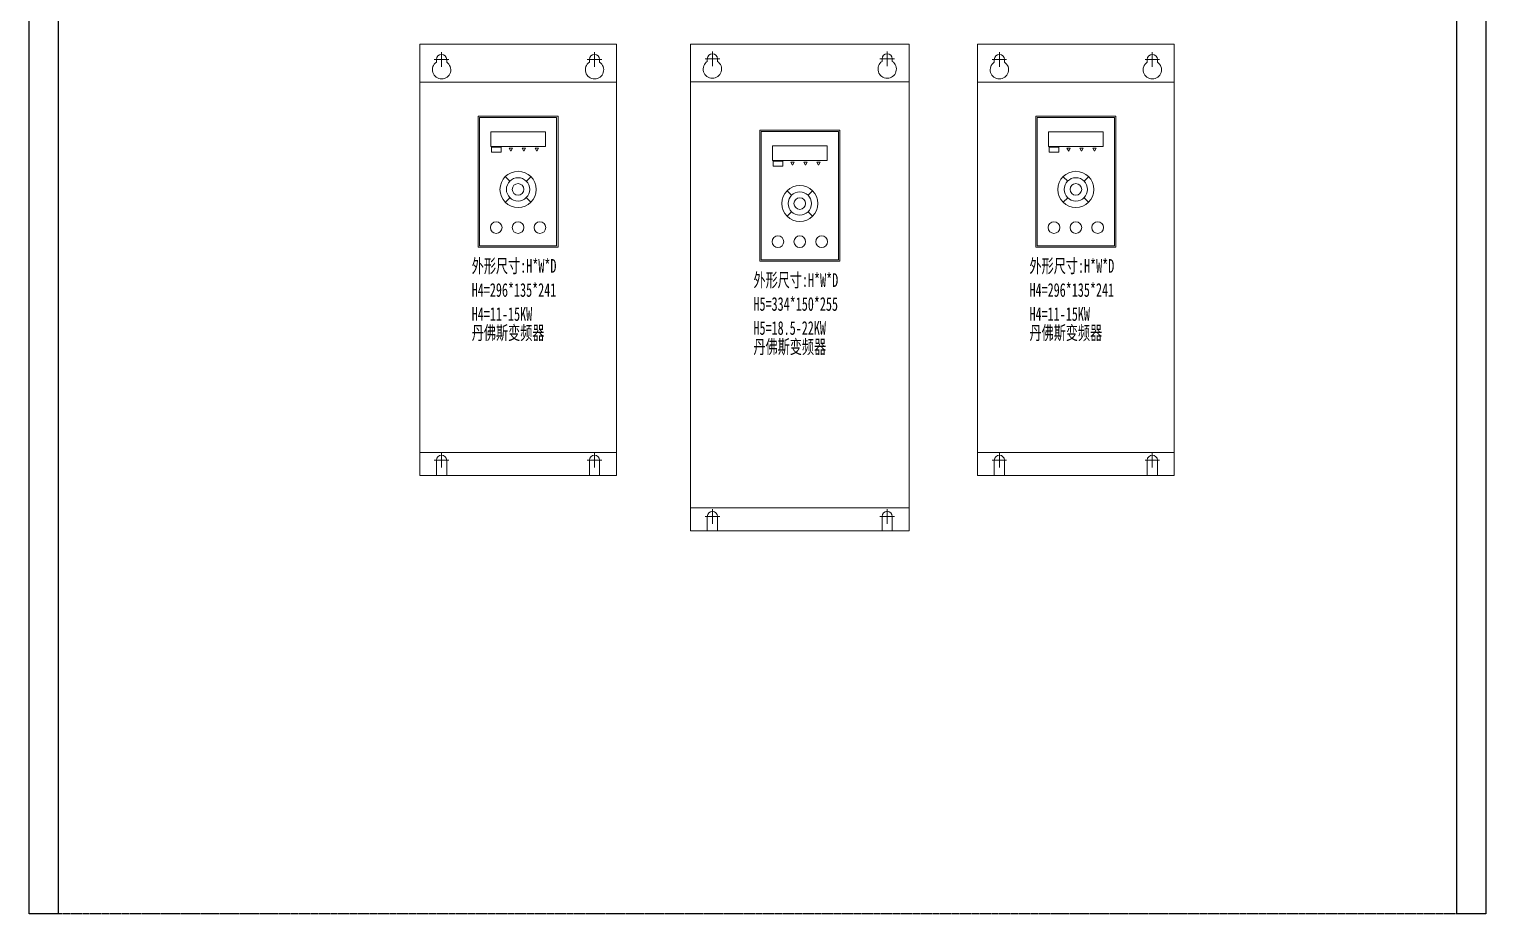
# Model space of a CAD drawing. Extents: x 389647 to 390647, y 333854 to 336054.
# Drawn here: x 389647 to 390647, y 333854 to 334461 of the extents above; entities that cross this region are included whole.
import ezdxf

# ---------------------------------------------------------------- set-up
doc = ezdxf.new("R2010")
doc.units = 0
doc.header["$MEASUREMENT"] = 0
doc.linetypes.add('DASHED', pattern=[0.75, 0.5, -0.25])
doc.layers.add('布置图', color=30, linetype='Continuous')
doc.layers.add('细线', color=7, linetype='Continuous', lineweight=0)
doc.layers.add('细线 @ 1', color=7, linetype='Continuous', lineweight=0)
doc.styles.add('仿宋', font='simfang.ttf', dxfattribs={"width": 0.6})

# ---------------------------------------------------------------- blocks, each defined once
blk = doc.blocks.new('Manufacturer光辉PartName变频器Series22KWShellFrameLimitingCurrentRemarkPartTypeMinCurrent0MaxCurrent0PolesMinPower18MaxPower22LibType2DelFlgfalseUpdateDate')
at = {"layer": '细线', "color": 1, "transparency": 33554687}
for p, q in [((-60, 162), (-60, 152)), ((60, 162), (60, 152)), ((-65, 157), (-55, 157)), ((65, 157), (55, 157)), ((-65, -157), (-55, -157)), ((-60, -152), (-60, -162)), ((65, -157), (55, -157)), ((60, -152), (60, -162))]:
    blk.add_line(p, q, dxfattribs=at)
at = {"layer": '细线', "color": 0, "transparency": 33554687}
for p, q in [((-63.5, 157), (-63.5, 155.2)), ((-56.5, 157), (-56.5, 155.2)), ((56.5, 157), (56.5, 155.2)), ((63.5, 157), (63.5, 155.2)), ((-8.7, 66.5), (-5.6, 63.4)), ((5.7, 63.4), (8.8, 66.5)), ((-5.6, 52.1), (-8.7, 49)), ((5.7, 52.1), (8.8, 49))]:
    blk.add_line(p, q, dxfattribs=at)
for points in [[(-75, -167), (75, -167), (75, 167), (-75, 167)], [(-75, 141.1), (75, 141.1), (75, -151.2), (-75, -151.2)], [(-27.5, 18.1), (27.5, 18.1), (27.5, 108.1), (-27.5, 108.1)], [(-26.5, 19.1), (26.5, 19.1), (26.5, 107.1), (-26.5, 107.1)], [(-18.7, 97.2), (18.8, 97.2), (18.8, 87.3), (-18.7, 87.3)], [(-18.2, 86.8), (-11.6, 86.8), (-11.6, 83.3), (-18.2, 83.3)], [(-6.1, 86), (-4.9, 84), (-3.8, 86)], [(2.8, 86), (3.9, 84), (5.1, 86)], [(11.7, 86), (12.8, 84), (14, 86)]]:
    blk.add_lwpolyline(points, close=True, dxfattribs=at)
for points in [[(-56.5, -157), (-56.5, -167), (-63.5, -167), (-63.5, -157)], [(56.5, -157), (56.5, -167), (63.5, -167), (63.5, -157)]]:
    blk.add_lwpolyline(points, dxfattribs=at)
for centre, radius in [((0, 57.7), 12.4), ((0, 57.7), 7.99), ((0, 57.7), 4), ((-15, 31.5), 4), ((0, 31.5), 4), ((15, 31.5), 4)]:
    blk.add_circle(centre, radius, dxfattribs=at)
for centre, radius, start, end in [((-60, 157), 3.5, 0, 180), ((60, 157), 3.5, 0, 180), ((-60, 150), 6.3, 123.749, 56.251), ((60, 150), 6.3, 123.749, 56.251), ((-60, -157), 3.5, 0, 180), ((60, -157), 3.5, 0, 180)]:
    blk.add_arc(centre, radius, start, end, dxfattribs=at)
at = {"layer": '细线 @ 1', "color": 4, "transparency": 33554687, "style": '仿宋', "width": 0.65}
for s, height, p in [('外形尺寸:H*W*D', 9.38, (-31.8, 0.5)), ('H5=334*150*255', 9.375, (-31.8, -15.9)), ('H5=18.5-22KW', 9.375, (-31.8, -32.4)), ('丹佛斯变频器', 9.38, (-31.8, -45.3))]:
    blk.add_text(s, height=height, dxfattribs=at).set_placement(p)
blk = doc.blocks.new('Manufacturer光辉PartName变频器Series15KWShellFrameLimitingCurrentRemarkPartTypeMinCurrent0MaxCurrent0PolesMinPower11MaxPower15LibType2DelFlgfalseUpdateDate')
at = {"layer": '细线', "color": 1, "transparency": 33554687}
for p, q in [((-52.5, 142.5), (-52.5, 132.5)), ((52.5, 142.5), (52.5, 132.5)), ((-57.5, 137.5), (-47.5, 137.5)), ((47.5, 137.5), (57.5, 137.5)), ((-57.5, -137.5), (-47.5, -137.5)), ((-52.5, -132.5), (-52.5, -142.5)), ((47.5, -137.5), (57.5, -137.5)), ((52.5, -132.5), (52.5, -142.5))]:
    blk.add_line(p, q, dxfattribs=at)
at = {"layer": '细线', "color": 0, "transparency": 33554687}
for p, q in [((-56, 137.5), (-56, 135.7)), ((-49, 137.5), (-49, 135.7)), ((49, 137.5), (49, 135.7)), ((56, 137.5), (56, 135.7)), ((-8.7, 57.1), (-5.6, 54)), ((5.7, 54), (8.8, 57.1)), ((-5.6, 42.7), (-8.7, 39.6)), ((5.7, 42.7), (8.8, 39.6))]:
    blk.add_line(p, q, dxfattribs=at)
for points in [[(-67.5, -148), (67.5, -148), (67.5, 148), (-67.5, 148)], [(-67.5, 121.9), (67.5, 121.9), (67.5, -132.2), (-67.5, -132.2)], [(-27.5, 8.7), (27.5, 8.7), (27.5, 98.7), (-27.5, 98.7)], [(-26.5, 9.7), (26.5, 9.7), (26.5, 97.7), (-26.5, 97.7)], [(-18.7, 87.8), (18.8, 87.8), (18.8, 77.9), (-18.7, 77.9)], [(-18.2, 77.4), (-11.6, 77.4), (-11.6, 74), (-18.2, 74)], [(-6.1, 76.7), (-4.9, 74.6), (-3.8, 76.7)], [(2.8, 76.7), (3.9, 74.6), (5.1, 76.7)], [(11.7, 76.7), (12.8, 74.6), (14, 76.7)]]:
    blk.add_lwpolyline(points, close=True, dxfattribs=at)
for points in [[(-49, -137.5), (-49, -148), (-56, -148), (-56, -137.5)], [(49, -137.5), (49, -148), (56, -148), (56, -137.5)]]:
    blk.add_lwpolyline(points, dxfattribs=at)
for centre, radius in [((0, 48.4), 12.4), ((0, 48.4), 7.99), ((0, 48.4), 4), ((-15, 22.2), 4), ((0, 22.2), 4), ((15, 22.2), 4)]:
    blk.add_circle(centre, radius, dxfattribs=at)
for centre, radius, start, end in [((-52.5, 137.5), 3.5, 0, 180), ((52.5, 137.5), 3.5, 0, 180), ((-52.5, 130.5), 6.3, 123.749, 56.251), ((52.5, 130.5), 6.3, 123.749, 56.251), ((-52.5, -137.5), 3.5, 0, 180), ((52.5, -137.5), 3.5, 0, 180)]:
    blk.add_arc(centre, radius, start, end, dxfattribs=at)
at = {"layer": '细线 @ 1', "color": 4, "transparency": 33554687, "style": '仿宋', "width": 0.65}
for s, height, p in [('外形尺寸:H*W*D', 9.38, (-31.8, -8.8)), ('H4=296*135*241', 9.375, (-31.8, -25.3)), ('H4=11-15KW', 9.38, (-31.8, -41.8)), ('丹佛斯变频器', 9.38, (-31.8, -54.7))]:
    blk.add_text(s, height=height, dxfattribs=at).set_placement(p)

msp = doc.modelspace()

# ---------------------------------------------------------------- linework, layer by layer
at = {"color": 2}
for points in [[(389646.8, 336054.1), (389666.8, 336054.1), (389666.8, 333854.1), (389646.8, 333854.1)], [(390626.8, 336054.1), (390646.8, 336054.1), (390646.8, 333854.1), (390626.8, 333854.1)]]:
    msp.add_lwpolyline(points, close=True, dxfattribs=at)
at = {"layer": '布置图', "linetype": 'DASHED'}
msp.add_lwpolyline([(389646.8, 336054.1), (390646.8, 336054.1), (390646.8, 333854.1), (389646.8, 333854.1)], close=True, dxfattribs=at)

# ---------------------------------------------------------------- block references
for name, p in [('Manufacturer光辉PartName变频器Series15KWShellFrameLimitingCurrentRemarkPartTypeMinCurrent0MaxCurrent0PolesMinPower11MaxPower15LibType2DelFlgfalseUpdateDate', (389982.4, 334302.9)), ('Manufacturer光辉PartName变频器Series22KWShellFrameLimitingCurrentRemarkPartTypeMinCurrent0MaxCurrent0PolesMinPower18MaxPower22LibType2DelFlgfalseUpdateDate', (390175.8, 334283.9)), ('Manufacturer光辉PartName变频器Series15KWShellFrameLimitingCurrentRemarkPartTypeMinCurrent0MaxCurrent0PolesMinPower11MaxPower15LibType2DelFlgfalseUpdateDate', (390365.3, 334302.9))]:
    msp.add_blockref(name, p)

doc.saveas('drawing.dxf')
